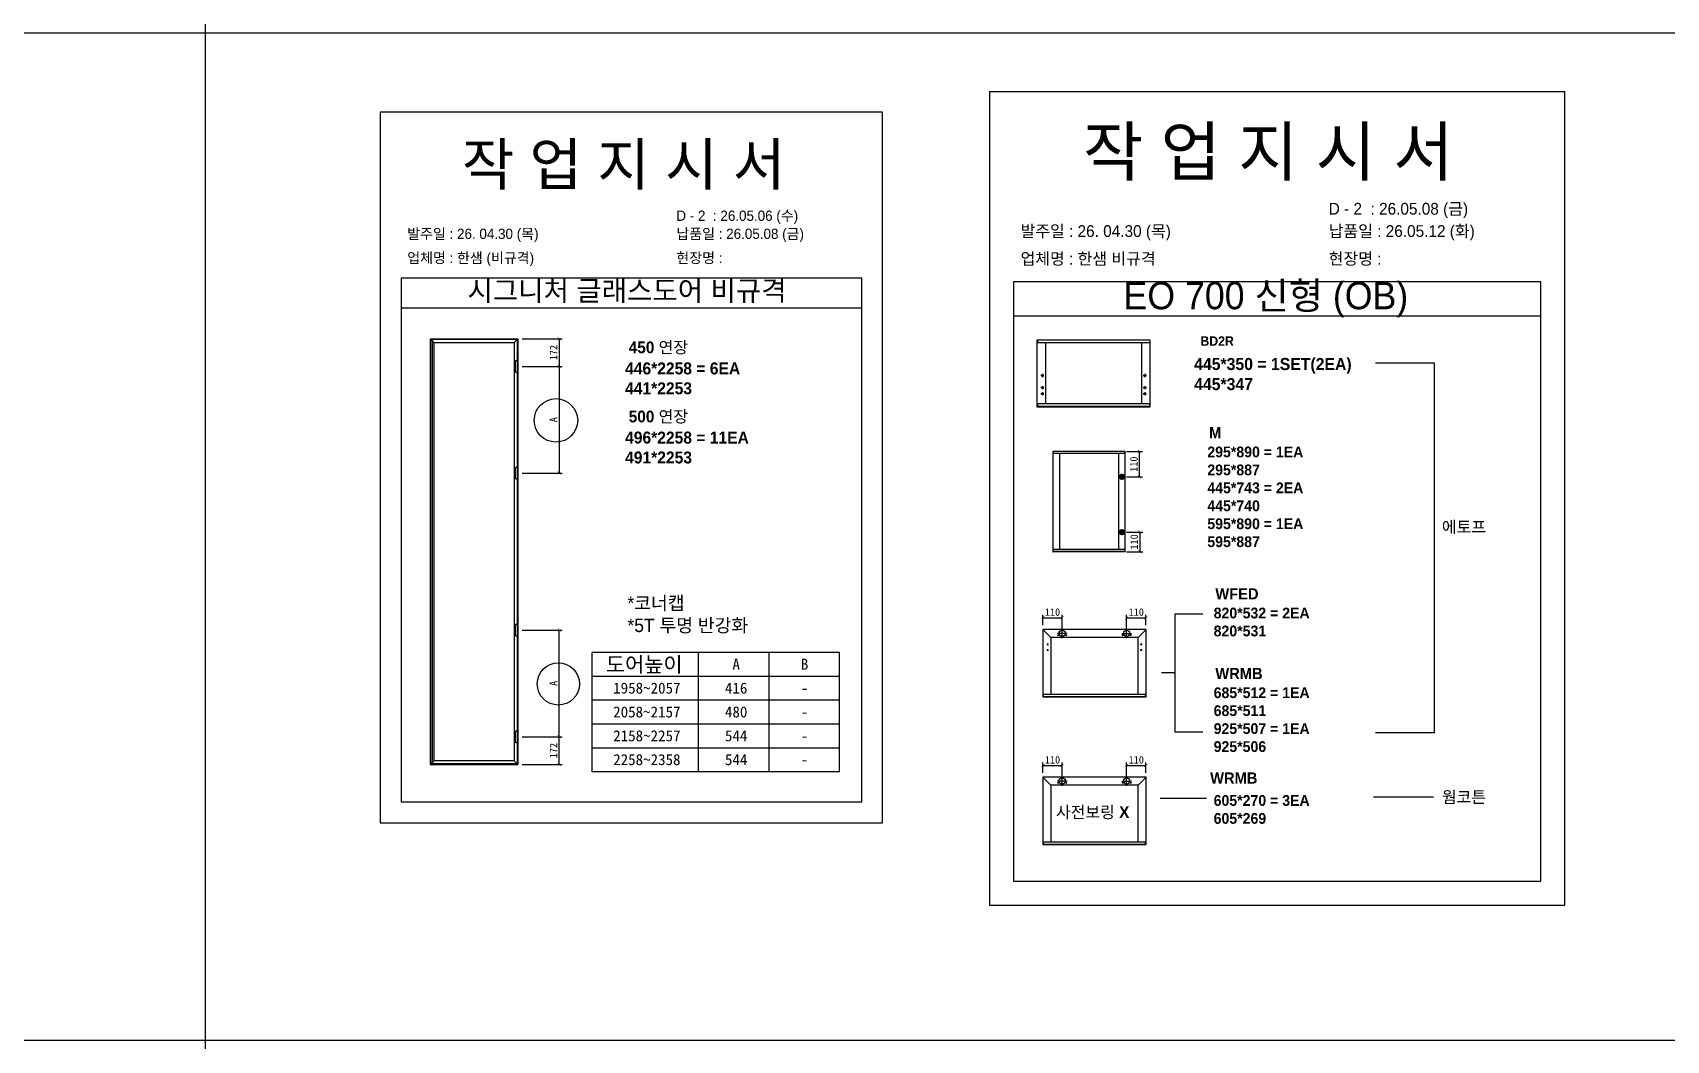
# Model space of a CAD drawing. Header units: millimetres. Extents: x -44117 to 256353, y -2095463 to 65325.
# Drawn here: x 109723 to 115185, y -913901 to -910532 of the extents above; entities that cross this region are included whole.
import ezdxf
from ezdxf.enums import TextEntityAlignment as Align

# ---------------------------------------------------------------- set-up
doc = ezdxf.new("R2010")
doc.units = ezdxf.units.MM
doc.header["$LTSCALE"] = 10
doc.layers.add('Layer1', color=7, linetype='Continuous', lineweight=70)
doc.styles.add('MtX_Gulim', font='')
doc.styles.get('MtX_Gulim').set_extended_font_data('Gulim', bold=True)
doc.dimstyles.new('ISO-25', dxfattribs={"dimtxt": 2.5, "dimasz": 2.5, "dimexe": 1, "dimexo": 1, "dimtad": 1, "dimtxsty": 'Standard', "dimblk": 'ARCHTICK', "dimcen": 2.5, "dimadec": 0, "dimazin": 0, "dimtfac": 1, "dimtmove": 0, "dimatfit": 3, "dimfxl": 0, "dimarcsym": 0})

# ---------------------------------------------------------------- blocks, each defined once
blk = doc.blocks.new('_ArchTick')
at = {"color": 0, "linetype": 'ByBlock', "const_width": 0.15}
blk.add_lwpolyline([(-0.5, -0.5), (0.5, 0.5)], dxfattribs=at)
blk = doc.blocks.new('*D6015')
at = {"color": 0, "lineweight": -2}
for p, q in [((111360.1, -911647.5), (111493.3, -911647.5)), ((111483.3, -911647.5), (111483.3, -912004.4)), ((111360.1, -912004.4), (111493.3, -912004.4))]:
    blk.add_line(p, q, dxfattribs=at)
at = {"layer": 'Defpoints', "color": 0}
for p in [(111345.1, -911647.5), (111345.1, -912004.4), (111483.3, -912004.4)]:
    blk.add_point(p, dxfattribs=at)
at = {"color": 0, "lineweight": -2, "xscale": 10, "yscale": 10, "zscale": 10}
for p, rotation in [((111483.3, -911647.5), 90), ((111483.3, -912004.4), 270)]:
    blk.add_blockref('_ArchTick', p, dxfattribs=dict(at, rotation=rotation))
at = {"color": 0, "insert": (111464.5, -911826), "char_height": 25, "attachment_point": 5, "rotation": 90}
blk.add_mtext('A', dxfattribs=at)
blk = doc.blocks.new('*D6016')
at = {"color": 0, "lineweight": -2}
for p, q in [((111360.1, -911555), (111493.3, -911555)), ((111483.3, -911555), (111483.3, -911647.5)), ((111360.1, -911647.5), (111493.3, -911647.5))]:
    blk.add_line(p, q, dxfattribs=at)
at = {"layer": 'Defpoints', "color": 0}
for p in [(111345.1, -911555), (111345.1, -911647.5), (111483.3, -911647.5)]:
    blk.add_point(p, dxfattribs=at)
at = {"color": 0, "lineweight": -2, "xscale": 10, "yscale": 10, "zscale": 10}
for p, rotation in [((111483.3, -911555), 90), ((111483.3, -911647.5), 270)]:
    blk.add_blockref('_ArchTick', p, dxfattribs=dict(at, rotation=rotation))
at = {"color": 0, "insert": (111464.5, -911601.3), "char_height": 25, "attachment_point": 5, "rotation": 90}
blk.add_mtext('172', dxfattribs=at)
blk = doc.blocks.new('*D6017')
at = {"color": 0, "lineweight": -2}
for p, q in [((111360.1, -912529.2), (111493.3, -912529.2)), ((111483.3, -912886), (111483.3, -912529.2)), ((111360.1, -912886), (111493.3, -912886))]:
    blk.add_line(p, q, dxfattribs=at)
at = {"layer": 'Defpoints', "color": 0}
for p in [(111345.1, -912529.2), (111483.3, -912529.2), (111345.1, -912886)]:
    blk.add_point(p, dxfattribs=at)
at = {"color": 0, "lineweight": -2, "xscale": 10, "yscale": 10, "zscale": 10}
for p, rotation in [((111483.3, -912529.2), 90), ((111483.3, -912886), 270)]:
    blk.add_blockref('_ArchTick', p, dxfattribs=dict(at, rotation=rotation))
at = {"color": 0, "insert": (111464.5, -912707.6), "char_height": 25, "attachment_point": 5, "rotation": 90}
blk.add_mtext('A', dxfattribs=at)
blk = doc.blocks.new('*D6018')
at = {"color": 0, "lineweight": -2}
for p, q in [((111360.1, -912886), (111493.3, -912886)), ((111483.3, -912978.5), (111483.3, -912886)), ((111360.1, -912978.5), (111493.3, -912978.5))]:
    blk.add_line(p, q, dxfattribs=at)
at = {"layer": 'Defpoints', "color": 0}
for p in [(111345.1, -912886), (111483.3, -912886), (111345.1, -912978.5)]:
    blk.add_point(p, dxfattribs=at)
at = {"color": 0, "lineweight": -2, "xscale": 10, "yscale": 10, "zscale": 10}
for p, rotation in [((111483.3, -912886), 90), ((111483.3, -912978.5), 270)]:
    blk.add_blockref('_ArchTick', p, dxfattribs=dict(at, rotation=rotation))
at = {"color": 0, "insert": (111464.5, -912932.3), "char_height": 25, "attachment_point": 5, "rotation": 90}
blk.add_mtext('172', dxfattribs=at)
blk = doc.blocks.new('*D6019')
at = {"color": 0, "lineweight": -2}
for p, q in [((113380.6, -911932), (113433.9, -911932)), ((113423.9, -912017.2), (113423.9, -911932)), ((113380.6, -912017.2), (113433.9, -912017.2))]:
    blk.add_line(p, q, dxfattribs=at)
at = {"layer": 'Defpoints', "color": 0}
for p in [(113365.6, -911932), (113423.9, -911932), (113365.6, -912017.2)]:
    blk.add_point(p, dxfattribs=at)
at = {"color": 0, "lineweight": -2, "xscale": 10, "yscale": 10, "zscale": 10}
for p, rotation in [((113423.9, -911932), 90), ((113423.9, -912017.2), 270)]:
    blk.add_blockref('_ArchTick', p, dxfattribs=dict(at, rotation=rotation))
at = {"color": 0, "insert": (113405.2, -911974.6), "char_height": 25, "attachment_point": 5, "rotation": 90}
blk.add_mtext('110', dxfattribs=at)
blk = doc.blocks.new('*D6020')
at = {"color": 0, "lineweight": -2}
for p, q in [((113380.6, -912201.8), (113434.9, -912201.8)), ((113424.9, -912201.8), (113424.9, -912267.3)), ((113380.6, -912267.3), (113434.9, -912267.3))]:
    blk.add_line(p, q, dxfattribs=at)
at = {"layer": 'Defpoints', "color": 0}
for p in [(113365.6, -912201.8), (113365.6, -912267.3), (113424.9, -912267.3)]:
    blk.add_point(p, dxfattribs=at)
at = {"color": 0, "lineweight": -2, "xscale": 10, "yscale": 10, "zscale": 10}
for p, rotation in [((113424.9, -912201.8), 90), ((113424.9, -912267.3), 270)]:
    blk.add_blockref('_ArchTick', p, dxfattribs=dict(at, rotation=rotation))
at = {"color": 0, "insert": (113406.1, -912234.6), "char_height": 25, "attachment_point": 5, "rotation": 90}
blk.add_mtext('110', dxfattribs=at)
blk = doc.blocks.new('*D6021')
at = {"color": 0, "lineweight": -2}
for p, q in [((113100.8, -912512.7), (113100.8, -912478.1)), ((113100.8, -912488.1), (113165.3, -912488.1)), ((113165.3, -912525.4), (113165.3, -912478.1))]:
    blk.add_line(p, q, dxfattribs=at)
at = {"layer": 'Defpoints', "color": 0}
for p in [(113100.8, -912527.7), (113165.3, -912488.1), (113165.3, -912540.4)]:
    blk.add_point(p, dxfattribs=at)
at = {"color": 0, "lineweight": -2, "xscale": 10, "yscale": 10, "zscale": 10, "rotation": 180}
blk.add_blockref('_ArchTick', (113100.8, -912488.1), dxfattribs=at)
at = {"color": 0, "lineweight": -2, "xscale": 10, "yscale": 10, "zscale": 10}
blk.add_blockref('_ArchTick', (113165.3, -912488.1), dxfattribs=at)
at = {"color": 0, "insert": (113133, -912469.3), "char_height": 25, "attachment_point": 5}
blk.add_mtext('110', dxfattribs=at)
blk = doc.blocks.new('*D6022')
at = {"color": 0, "lineweight": -2}
for p, q in [((113380.9, -912525.4), (113380.9, -912478.1)), ((113380.9, -912488.1), (113445.4, -912488.1)), ((113445.4, -912512.7), (113445.4, -912478.1))]:
    blk.add_line(p, q, dxfattribs=at)
at = {"layer": 'Defpoints', "color": 0}
for p in [(113445.4, -912488.1), (113445.4, -912527.7), (113380.9, -912540.4)]:
    blk.add_point(p, dxfattribs=at)
at = {"color": 0, "lineweight": -2, "xscale": 10, "yscale": 10, "zscale": 10, "rotation": 180}
blk.add_blockref('_ArchTick', (113380.9, -912488.1), dxfattribs=at)
at = {"color": 0, "lineweight": -2, "xscale": 10, "yscale": 10, "zscale": 10}
blk.add_blockref('_ArchTick', (113445.4, -912488.1), dxfattribs=at)
at = {"color": 0, "insert": (113413.1, -912469.3), "char_height": 25, "attachment_point": 5}
blk.add_mtext('110', dxfattribs=at)
blk = doc.blocks.new('*D6023')
at = {"color": 0, "lineweight": -2}
for p, q in [((113100.8, -913006.7), (113100.8, -912972.1)), ((113100.8, -912982.1), (113165.3, -912982.1)), ((113165.3, -913019.4), (113165.3, -912972.1))]:
    blk.add_line(p, q, dxfattribs=at)
at = {"layer": 'Defpoints', "color": 0}
for p in [(113165.3, -912982.1), (113100.8, -913021.7), (113165.3, -913034.4)]:
    blk.add_point(p, dxfattribs=at)
at = {"color": 0, "lineweight": -2, "xscale": 10, "yscale": 10, "zscale": 10, "rotation": 180}
blk.add_blockref('_ArchTick', (113100.8, -912982.1), dxfattribs=at)
at = {"color": 0, "lineweight": -2, "xscale": 10, "yscale": 10, "zscale": 10}
blk.add_blockref('_ArchTick', (113165.3, -912982.1), dxfattribs=at)
at = {"color": 0, "insert": (113133, -912963.3), "char_height": 25, "attachment_point": 5}
blk.add_mtext('110', dxfattribs=at)
blk = doc.blocks.new('*D6024')
at = {"color": 0, "lineweight": -2}
for p, q in [((113380.9, -913019.4), (113380.9, -912972.1)), ((113380.9, -912982.1), (113445.4, -912982.1)), ((113445.4, -913006.7), (113445.4, -912972.1))]:
    blk.add_line(p, q, dxfattribs=at)
at = {"layer": 'Defpoints', "color": 0}
for p in [(113445.4, -912982.1), (113380.9, -913034.4), (113445.4, -913021.7)]:
    blk.add_point(p, dxfattribs=at)
at = {"color": 0, "lineweight": -2, "xscale": 10, "yscale": 10, "zscale": 10, "rotation": 180}
blk.add_blockref('_ArchTick', (113380.9, -912982.1), dxfattribs=at)
at = {"color": 0, "lineweight": -2, "xscale": 10, "yscale": 10, "zscale": 10}
blk.add_blockref('_ArchTick', (113445.4, -912982.1), dxfattribs=at)
at = {"color": 0, "insert": (113413.1, -912963.3), "char_height": 25, "attachment_point": 5}
blk.add_mtext('110', dxfattribs=at)

msp = doc.modelspace()

# ---------------------------------------------------------------- linework, layer by layer
at = {"color": 1}
for p, q in [((104260.77588, -910531.74868), (196529.92274, -910531.74868)), ((104260.77588, -910531.74868), (196529.92274, -910531.74868)), ((104260.77588, -910531.74868), (196529.92274, -910531.74868)), ((104260.77588, -910531.74868), (196529.92274, -910531.74868)), ((104260.77588, -910531.74868), (196529.92274, -910531.74868)), ((104260.77588, -910531.74868), (196529.92274, -910531.74868)), ((104260.77588, -910531.74868), (196529.92274, -910531.74868)), ((104260.77588, -910531.74868), (196529.92274, -910531.74868)), ((104260.77588, -910531.74868), (196529.92274, -910531.74868)), ((104260.77588, -910531.74868), (196529.92274, -910531.74868)), ((106472.62401, -910531.74868), (198741.77087, -910531.74868)), ((106472.62401, -910531.74868), (198741.77087, -910531.74868)), ((106472.62401, -910531.74868), (198741.77087, -910531.74868)), ((106472.62401, -910531.74868), (198741.77087, -910531.74868)), ((106472.62401, -910531.74868), (198741.77087, -910531.74868)), ((106472.62401, -910531.74868), (198741.77087, -910531.74868)), ((106472.62401, -910531.74868), (198741.77087, -910531.74868)), ((106472.62401, -910531.74868), (198741.77087, -910531.74868)), ((106472.62401, -910531.74868), (198741.77087, -910531.74868)), ((106472.62401, -910531.74868), (198741.77087, -910531.74868)), ((104260.77588, -913901.17323), (196529.92274, -913901.17323)), ((104260.77588, -913901.17323), (196529.92274, -913901.17323)), ((104260.77588, -913901.17323), (196529.92274, -913901.17323)), ((104260.77588, -913901.17323), (196529.92274, -913901.17323)), ((104260.77588, -913901.17323), (196529.92274, -913901.17323)), ((104260.77588, -913901.17323), (196529.92274, -913901.17323)), ((104260.77588, -913901.17323), (196529.92274, -913901.17323)), ((104260.77588, -913901.17323), (196529.92274, -913901.17323)), ((104260.77588, -913901.17323), (196529.92274, -913901.17323)), ((104260.77588, -913901.17323), (196529.92274, -913901.17323)), ((106472.62401, -913901.17323), (198741.77087, -913901.17323)), ((106472.62401, -913901.17323), (198741.77087, -913901.17323)), ((106472.62401, -913901.17323), (198741.77087, -913901.17323)), ((106472.62401, -913901.17323), (198741.77087, -913901.17323)), ((106472.62401, -913901.17323), (198741.77087, -913901.17323)), ((106472.62401, -913901.17323), (198741.77087, -913901.17323)), ((106472.62401, -913901.17323), (198741.77087, -913901.17323)), ((106472.62401, -913901.17323), (198741.77087, -913901.17323)), ((106472.62401, -913901.17323), (198741.77087, -913901.17323)), ((106472.62401, -913901.17323), (198741.77087, -913901.17323))]:
    msp.add_line(p, q, dxfattribs=at)
for p, q in [((112495.03309, -911352.72363), (110955.03309, -911352.72363)), ((114765.77516, -911365.10663), (113002.85155, -911365.10663)), ((112495.03309, -911452.72363), (110955.03309, -911452.72363)), ((114765.77516, -911479.58219), (113002.85155, -911479.58219)), ((111052.55829, -911555.04693), (111052.55829, -912978.54332)), ((111052.55829, -911555.04693), (111345.12944, -911555.04693)), ((111052.55829, -911555.04693), (111065.02208, -911567.51073)), ((111052.55829, -911555.04693), (111058.46219, -911555.04693)), ((111058.46219, -911555.04693), (111058.46219, -912978.54332)), ((111332.66564, -911567.51073), (111345.12944, -911555.04693)), ((111345.12944, -911555.04693), (111345.12944, -912978.54332)), ((113080.87247, -911559.87465), (113080.87247, -911782.14547)), ((113459.81557, -911560.44784), (113080.87247, -911560.44784)), ((113459.81557, -911569.1094), (113080.87247, -911569.1094)), ((113459.49713, -911559.55621), (113081.19091, -911559.55621)), ((113082.46467, -911559.55621), (113082.46467, -911569.1094)), ((113109.53203, -911569.1094), (113109.53203, -911772.91073)), ((113431.156, -911772.91073), (113431.156, -911569.1094)), ((113458.22337, -911559.55621), (113458.22337, -911569.1094)), ((113459.81557, -911782.14547), (113459.81557, -911559.87465)), ((113104.27778, -911678.01573), (113093.76927, -911678.01573)), ((113099.02353, -911672.76148), (113099.02353, -911683.26998)), ((113436.41026, -911678.01573), (113446.91876, -911678.01573)), ((113441.66451, -911672.76148), (113441.66451, -911683.26998)), ((113104.27778, -911718.776), (113093.76927, -911718.776)), ((113104.27778, -911739.15613), (113093.76927, -911739.15613)), ((113099.02353, -911713.52174), (113099.02353, -911724.03025)), ((113099.02353, -911733.90188), (113099.02353, -911744.41038)), ((113436.41026, -911718.776), (113446.91876, -911718.776)), ((113436.41026, -911739.15613), (113446.91876, -911739.15613)), ((113441.66451, -911713.52174), (113441.66451, -911724.03025)), ((113441.66451, -911733.90188), (113441.66451, -911744.41038)), ((113459.81557, -911772.91073), (113080.87247, -911772.91073)), ((113459.81557, -911781.57228), (113080.87247, -911781.57228)), ((113081.19091, -911782.46391), (113459.49713, -911782.46391)), ((113082.46467, -911772.91073), (113082.46467, -911782.46391)), ((113458.22337, -911782.46391), (113458.22337, -911772.91073)), ((113134.54208, -911932.23725), (113134.54208, -912267.10209)), ((113375.97982, -911932.67089), (113134.54208, -911932.67089)), ((113375.97982, -911939.22364), (113134.54208, -911939.22364)), ((113375.73891, -911931.99634), (113134.78299, -911931.99634)), ((113155.98307, -911938.74182), (113155.98307, -912260.11571)), ((113354.29793, -912260.11571), (113354.29793, -911939.22364)), ((113374.77527, -911939.22364), (113374.77527, -911931.99634)), ((113375.97982, -912267.10209), (113375.97982, -911932.23725)), ((113375.97982, -912260.11571), (113134.54208, -912260.11571)), ((113375.97982, -912266.66846), (113134.54208, -912266.66846)), ((113375.73891, -912267.34301), (113134.78299, -912267.34301)), ((113135.74663, -912267.34301), (113135.74663, -912260.11571)), ((113374.77527, -912260.11571), (113374.77527, -912267.34301)), ((113100.49382, -912527.66315), (113100.49382, -912752.00348)), ((113126.83457, -912554.0039), (113100.5805, -912527.45387)), ((113445.37965, -912527.36719), (113100.78978, -912527.36719)), ((113165.30983, -912556.533), (113165.30983, -912524.24616)), ((113380.85961, -912556.533), (113380.85961, -912524.24616)), ((113419.33486, -912554.0039), (113445.58893, -912527.45387)), ((113445.67561, -912752.00348), (113445.67561, -912527.66315)), ((113113.81218, -912577.08905), (113119.73145, -912577.08905)), ((113116.77181, -912574.12942), (113116.77181, -912580.04869)), ((113126.83457, -912554.0039), (113126.83457, -912744.01246)), ((113419.33486, -912554.0039), (113126.83457, -912554.0039)), ((113181.45325, -912540.38958), (113149.16641, -912540.38958)), ((113154.35918, -912546.30885), (113149.62376, -912546.30885)), ((113151.99147, -912543.94114), (113151.99147, -912548.67656)), ((113180.99589, -912546.30885), (113176.26048, -912546.30885)), ((113178.62818, -912543.94114), (113178.62818, -912548.67656)), ((113364.71619, -912540.38958), (113397.00303, -912540.38958)), ((113369.90897, -912546.30885), (113365.17355, -912546.30885)), ((113367.54126, -912543.94114), (113367.54126, -912548.67656)), ((113396.54568, -912546.30885), (113391.81026, -912546.30885)), ((113394.17797, -912543.94114), (113394.17797, -912548.67656)), ((113419.33486, -912743.42054), (113419.33486, -912554.0039)), ((113432.35726, -912577.08905), (113426.43799, -912577.08905)), ((113429.39763, -912574.12942), (113429.39763, -912580.04869)), ((111594.30879, -913003.53553), (111594.30879, -912604.76036)), ((112421.12142, -912604.76036), (111594.30879, -912604.76036)), ((111949.45325, -913003.53553), (111949.45325, -912604.76036)), ((112185.28733, -913003.53553), (112185.28733, -912604.76036)), ((112421.12142, -913003.53553), (112421.12142, -912604.76036)), ((113113.81218, -912596.03072), (113119.73145, -912596.03072)), ((113116.77181, -912593.07108), (113116.77181, -912598.99035)), ((113432.35726, -912596.03072), (113426.43799, -912596.03072)), ((113429.39763, -912593.07108), (113429.39763, -912598.99035)), ((112421.12142, -912684.51539), (111594.30879, -912684.51539)), ((113542.04095, -912672.42495), (113497.62537, -912672.42495)), ((113100.49382, -912743.42054), (113445.67561, -912743.42054)), ((113101.97363, -912743.42054), (113101.97363, -912752.29944)), ((113444.1958, -912752.29944), (113444.1958, -912743.42054)), ((112421.12142, -912764.27043), (111594.30879, -912764.27043)), ((113100.49382, -912751.47074), (113445.37965, -912751.47074)), ((113100.78978, -912752.29944), (113445.37965, -912752.29944)), ((112421.12142, -912844.02546), (111594.30879, -912844.02546)), ((112421.12142, -912923.7805), (111594.30879, -912923.7805)), ((111065.02208, -912966.07953), (111052.55829, -912978.54332)), ((111052.55829, -912978.54332), (111345.12944, -912978.54332)), ((111332.66564, -912966.07953), (111345.12944, -912978.54332)), ((112421.12142, -913003.53553), (111594.30879, -913003.53553)), ((113165.30983, -913050.54058), (113165.30983, -913018.25374)), ((113380.85961, -913050.54058), (113380.85961, -913018.25374)), ((113100.49382, -913021.67073), (113100.49382, -913246.01106)), ((113126.83457, -913048.01148), (113100.5805, -913021.46145)), ((113445.37965, -913021.37476), (113100.78978, -913021.37476)), ((113126.83457, -913048.01148), (113126.83457, -913238.02004)), ((113419.33486, -913048.01148), (113126.83457, -913048.01148)), ((113181.45325, -913034.39716), (113149.16641, -913034.39716)), ((113154.35918, -913040.31643), (113149.62376, -913040.31643)), ((113151.99147, -913037.94872), (113151.99147, -913042.68414)), ((113180.99589, -913040.31643), (113176.26048, -913040.31643)), ((113178.62818, -913037.94872), (113178.62818, -913042.68414)), ((113364.71619, -913034.39716), (113397.00303, -913034.39716)), ((113369.90897, -913040.31643), (113365.17355, -913040.31643)), ((113367.54126, -913037.94872), (113367.54126, -913042.68414)), ((113396.54568, -913040.31643), (113391.81026, -913040.31643)), ((113394.17797, -913037.94872), (113394.17797, -913042.68414)), ((113419.33486, -913048.01148), (113445.58893, -913021.46145)), ((113419.33486, -913237.42811), (113419.33486, -913048.01148)), ((113445.67561, -913246.01106), (113445.67561, -913021.67073)), ((113647.46844, -913092.59164), (113492.97231, -913092.59164)), ((114206.06697, -913086.80122), (114406.99456, -913086.80122)), ((113100.49382, -913237.42811), (113445.67561, -913237.42811)), ((113101.97363, -913237.42811), (113101.97363, -913246.30702)), ((113444.1958, -913246.30702), (113444.1958, -913237.42811)), ((113100.49382, -913245.47832), (113445.37965, -913245.47832)), ((113100.78978, -913246.30702), (113445.37965, -913246.30702))]:
    msp.add_line(p, q)
at = {"linetype": 'Continuous'}
for p, q in [((111065.02208, -912966.07953), (111065.02208, -911567.51073)), ((111065.02208, -911567.51073), (111332.66564, -911567.51073)), ((111332.66564, -911567.51073), (111332.66564, -912966.07953)), ((111332.66564, -912966.07953), (111065.02208, -912966.07953))]:
    msp.add_line(p, q, dxfattribs=at)
at = {"color": 1}
for p in [(110300.49669, 21924.9366), (110300.49669, 14161.07811), (110300.49669, 18584.38997), (110300.49669, 10820.53148), (110300.49669, 18627.87121), (110300.49669, 10864.01272), (110300.49669, 15287.32457), (110300.49669, 7523.46608), (110300.49669, 3746.75115), (110300.49669, 21924.9366), (110300.49669, 14161.07811), (110300.49669, 18584.38997), (110300.49669, 10820.53148), (110300.49669, 18627.87121), (110300.49669, 10864.01272), (110300.49669, 15287.32457), (110300.49669, 7523.46608), (110300.49669, 3746.75115), (110300.49669, 21924.9366), (110300.49669, 14161.07811), (110300.49669, 18584.38997), (110300.49669, 10820.53148), (110300.49669, 18627.87121), (110300.49669, 10864.01272), (110300.49669, 15287.32457), (110300.49669, 7523.46608), (110300.49669, 3746.75115), (110300.49669, 21924.9366), (110300.49669, 14161.07811), (110300.49669, 18584.38997), (110300.49669, 10820.53148), (110300.49669, 18627.87121), (110300.49669, 10864.01272), (110300.49669, 15287.32457), (110300.49669, 7523.46608), (110300.49669, 3746.75115), (110300.49669, 21924.9366), (110300.49669, 14161.07811), (110300.49669, 18584.38997), (110300.49669, 10820.53148), (110300.49669, 18627.87121), (110300.49669, 10864.01272), (110300.49669, 15287.32457), (110300.49669, 7523.46608), (110300.49669, 3746.75115), (110300.49669, 21924.9366), (110300.49669, 14161.07811), (110300.49669, 18584.38997), (110300.49669, 10820.53148), (110300.49669, 18627.87121), (110300.49669, 10864.01272), (110300.49669, 15287.32457), (110300.49669, 7523.46608), (110300.49669, 3746.75115), (110300.49669, 21924.9366), (110300.49669, 14161.07811), (110300.49669, 18584.38997), (110300.49669, 10820.53148), (110300.49669, 18627.87121), (110300.49669, 10864.01272), (110300.49669, 15287.32457), (110300.49669, 7523.46608), (110300.49669, 3746.75115), (110300.49669, 21924.9366), (110300.49669, 14161.07811), (110300.49669, 18584.38997), (110300.49669, 10820.53148), (110300.49669, 18627.87121), (110300.49669, 10864.01272), (110300.49669, 15287.32457), (110300.49669, 7523.46608), (110300.49669, 3746.75115), (110300.49669, 21924.9366), (110300.49669, 14161.07811), (110300.49669, 18584.38997), (110300.49669, 10820.53148), (110300.49669, 18627.87121), (110300.49669, 10864.01272), (110300.49669, 15287.32457), (110300.49669, 7523.46608), (110300.49669, 3746.75115), (110300.49669, 21924.9366), (110300.49669, 14161.07811), (110300.49669, 18584.38997), (110300.49669, 10820.53148), (110300.49669, 18627.87121), (110300.49669, 10864.01272), (110300.49669, 15287.32457), (110300.49669, 7523.46608), (110300.49669, 3746.75115), (110300.49669, 12702.87182), (110300.49669, 4939.01333), (110300.49669, 9362.32519), (110300.49669, 1598.4667), (110300.49669, 9405.80642), (110300.49669, 1641.94794), (110300.49669, 6065.25979), (110300.49669, -1698.5987), (110300.49669, -5475.31363), (110300.49669, 12702.87182), (110300.49669, 4939.01333), (110300.49669, 9362.32519), (110300.49669, 1598.4667), (110300.49669, 9405.80642), (110300.49669, 1641.94794), (110300.49669, 6065.25979), (110300.49669, -1698.5987), (110300.49669, -5475.31363), (110300.49669, 12702.87182), (110300.49669, 4939.01333), (110300.49669, 9362.32519), (110300.49669, 1598.4667), (110300.49669, 9405.80642), (110300.49669, 1641.94794), (110300.49669, 6065.25979), (110300.49669, -1698.5987), (110300.49669, -5475.31363), (110300.49669, 12702.87182), (110300.49669, 4939.01333), (110300.49669, 9362.32519), (110300.49669, 1598.4667), (110300.49669, 9405.80642), (110300.49669, 1641.94794), (110300.49669, 6065.25979), (110300.49669, -1698.5987), (110300.49669, -5475.31363), (110300.49669, 12702.87182), (110300.49669, 4939.01333), (110300.49669, 9362.32519), (110300.49669, 1598.4667), (110300.49669, 9405.80642), (110300.49669, 1641.94794), (110300.49669, 6065.25979), (110300.49669, -1698.5987), (110300.49669, -5475.31363)]:
    msp.add_xline(p, (0, 1), dxfattribs=at)
for points in [[(112922.71866, -913449.51227), (114845.90805, -913449.51227), (114845.90805, -910729.57299), (112922.71866, -910729.57299)], [(110885.03309, -913173.55391), (112565.03309, -913173.55391), (112565.03309, -910797.55391), (110885.03309, -910797.55391)], [(111054.52626, -911557.0149), (111343.16147, -911557.0149), (111343.16147, -912976.57536), (111054.52626, -912976.57536)]]:
    msp.add_lwpolyline(points, close=True)
for points in [[(110955.03309, -911352.72363), (110955.03309, -913103.55391), (112495.03309, -913103.55391), (112495.03309, -911352.72363)], [(113002.85155, -911365.10663), (113002.85155, -913369.37938), (114765.77516, -913369.37938), (114765.77516, -911365.10663)], [(114212.41205, -911635.89252), (114409.10959, -911635.89252), (114409.10959, -912873.18347), (114212.41205, -912873.18347)], [(113635.10214, -912475.72742), (113542.04095, -912475.72742), (113542.04095, -912869.12248), (113635.10214, -912869.12248)]]:
    msp.add_lwpolyline(points)
at = {"linetype": 'Continuous'}
for points in [[(111340.52702, -911666.87154), (111340.52702, -911666.87154, 0.4142135624), (111345.12944, -911662.26912), (111345.12944, -911632.81368, 0.4142135624), (111340.52702, -911628.21126), (111340.52702, -911628.21126, 0.4142135624), (111335.92461, -911632.81368), (111335.92461, -911662.26912, 0.4142135624)], [(111340.52702, -912023.72962), (111340.52702, -912023.72962, 0.4142135624), (111345.12944, -912019.12721), (111345.12944, -911989.67176, 0.4142135624), (111340.52702, -911985.06934), (111340.52702, -911985.06934, 0.4142135624), (111335.92461, -911989.67176), (111335.92461, -912019.12721, 0.4142135624)], [(111340.52702, -912548.52092), (111340.52702, -912548.52092, 0.4142135624), (111345.12944, -912543.9185), (111345.12944, -912514.46305, 0.4142135624), (111340.52702, -912509.86064), (111340.52702, -912509.86064, 0.4142135624), (111335.92461, -912514.46305), (111335.92461, -912543.9185, 0.4142135624)], [(111340.52702, -912905.379), (111340.52702, -912905.379, 0.4142135624), (111345.12944, -912900.77658), (111345.12944, -912871.32113, 0.4142135624), (111340.52702, -912866.71872), (111340.52702, -912866.71872, 0.4142135624), (111335.92461, -912871.32113), (111335.92461, -912900.77658, 0.4142135624)]]:
    msp.add_lwpolyline(points, format="xyb", close=True, dxfattribs=at)
for centre, radius in [((113099.02353, -911678.01573), 3.1844), ((113441.66451, -911678.01573), 3.1844), ((113099.02353, -911718.776), 3.1844), ((113099.02353, -911739.15613), 3.1844), ((113441.66451, -911718.776), 3.1844), ((113441.66451, -911739.15613), 3.1844), ((113116.77181, -912577.08905), 0.88789), ((113151.99147, -912546.30885), 0.94708), ((113165.30983, -912540.38958), 10.35872), ((113178.62818, -912546.30885), 0.94708), ((113367.54126, -912546.30885), 0.94708), ((113380.85961, -912540.38958), 10.35872), ((113394.17797, -912546.30885), 0.94708), ((113429.39763, -912577.08905), 0.88789), ((113116.77181, -912596.03072), 0.88789), ((113429.39763, -912596.03072), 0.88789), ((113151.99147, -913040.31643), 0.94708), ((113165.30983, -913034.39716), 10.35872), ((113178.62818, -913040.31643), 0.94708), ((113367.54126, -913040.31643), 0.94708), ((113380.85961, -913034.39716), 10.35872), ((113394.17797, -913040.31643), 0.94708)]:
    msp.add_circle(centre, radius)
at = {"color": 1}
for centre, radius in [((111472.77587, -911828.11601), 72.59818), ((111480.84234, -912709.37726), 70.58157)]:
    msp.add_circle(centre, radius, dxfattribs=at)
for centre, radius, start, end in [((113081.19091, -911559.87465), 0.31844, 90, 180), ((113459.49713, -911559.87465), 0.31844, 0, 90), ((113081.19091, -911782.14547), 0.31844, 180, 270), ((113459.49713, -911782.14547), 0.31844, 270, 0), ((113375.73891, -911932.23725), 0.24091, 0, 90), ((113134.78299, -912267.1021), 0.24091, 180, 270), ((113375.73891, -912267.1021), 0.24091, 270, 0), ((113100.78978, -912527.66315), 0.29596, 90, 180), ((113445.37965, -912527.66315), 0.29596, 0, 90), ((113100.78978, -912752.00348), 0.29596, 180, 270), ((113445.37965, -912752.00348), 0.29596, 270, 0), ((113100.78978, -913021.67073), 0.29596, 90, 180), ((113445.37965, -913021.67073), 0.29596, 0, 90), ((113100.78978, -913246.01106), 0.29596, 180, 270), ((113445.37965, -913246.01106), 0.29596, 270, 0)]:
    msp.add_arc(centre, radius, start, end)
at = {"layer": 'Layer1'}
for p, q in [((113365.56034, -912008.27301), (113365.56034, -912026.03103)), ((113365.56034, -912210.71138), (113365.56034, -912192.95336))]:
    msp.add_line(p, q, dxfattribs=at)
for points in [[(113374.43935, -912017.15202), (113356.68133, -912017.15202)], [(113374.43935, -912201.83237), (113356.68133, -912201.83237)]]:
    msp.add_lwpolyline(points, close=True, dxfattribs=at)
for centre in [(113365.56034, -912017.15202), (113365.56034, -912201.83237)]:
    msp.add_circle(centre, 5.91934, dxfattribs=at)

# ---------------------------------------------------------------- texts
at = {"linetype": 'Continuous', "style": 'MtX_Gulim'}
for s, height, p in [('450 연장', 39.271262, (111715.979, -911603.60314)), ('BD2R', 31.421769, (113627.44237, -911578.54938)), ('500 연장', 39.271262, (111715.979, -911834.85777)), ('M', 37.49849, (113656.38369, -911888.34719)), ('에토프', 39.271262, (114434.84377, -912204.34157)), ('WFED', 37.498494, (113677.49157, -912426.96448)), ('도어높이', 51.111877, (111639.50315, -912669.93545)), ('WRMB', 37.498494, (113677.49157, -912693.45792)), ('WRMB', 37.498494, (113660.07628, -913042.85033)), ('웜코튼', 39.271262, (114434.84377, -913107.45821)), ('사전보링 X', 39.271262, (113144.38938, -913157.93575))]:
    msp.add_text(s, height=height, dxfattribs=at).set_placement(p)
for s, height, p in [('A', 36.77626, (112075.28184, -912661.96269)), ('B', 36.77626, (112303.91878, -912661.96269)), ('1958~2057', 36.776263, (111776.61499, -912741.71772)), ('416', 36.776263, (112075.28184, -912741.71772)), ('-', 36.77626, (112303.91878, -912741.71772)), ('2058~2157', 36.776263, (111776.61499, -912821.47276)), ('480', 36.776263, (112075.28184, -912821.47276)), ('-', 36.77626, (112303.91878, -912821.47276)), ('2158~2257', 36.776263, (111776.61499, -912901.22779)), ('544', 36.776263, (112075.28184, -912901.22779)), ('-', 36.77626, (112303.91878, -912901.22779)), ('2258~2358', 36.776263, (111776.61499, -912980.98282)), ('544', 36.776263, (112075.28184, -912980.98282)), ('-', 36.77626, (112303.91878, -912980.98282))]:
    msp.add_text(s, height=height).set_placement(p, align=Align.CENTER)
at = {"attachment_point": 1}
for s, width, gutter_width, heights, insert, char_height in [('{\\fGulim|b0|i0|c129|p50;작 업 지 시 서}', 3786.0728481, 14.30944, [-178.40505], (113235.01555, -910848.81361), 160.2657825), ('{\\fGulim|b0|i0|c129|p50;작 업 지 시 서}', 3307.3198183, 12.5, [-155.84554], (111157.8397, -910901.71642), 140), ('{\\fGulim|b0|i0|c129|p50;\\C1;D - 2  : 26.05.06 (수)}', 3307.3198183, 12.5, [35.09023], (111875.3832, -911126.67741), 34.3), ('\\pt11;{\\fGulim|b0|i0|c129|p50;발주일 : 26. 04.30 (목)}', 3307.3198183, 12.5, [34.50412], (110975.40522, -911187.14304), 34.3), ('{\\fGulim|b0|i0|c129|p50;납품일 : 26.05.08 (금)}', 3307.3198183, 12.5, [35.09023], (111875.3832, -911187.14304), 34.3), ('\\pt11;{\\fGulim|b0|i0|c129|p50;발주일 : 26. 04.30 (목)}', 3786.0728481, 14.30944, [39.49878], (113026.17266, -911175.55733), 39.2651167), ('{\\fGulim|b0|i0|c129|p50;납품일 : 26.05.12 (화)}', 3786.0728481, 14.30944, [40.16974], (114056.42749, -911175.55733), 39.2651167), ('{\\fGulim|b0|i0|c129|p50;업체명 : 한샘 (비규격)}', 3307.3198183, 12.5, [36.11279], (110975.40522, -911267.79921), 34.3), ('{\\fGulim|b0|i0|c129|p50;현장명 : }', 3307.3198183, 12.5, [-38.2735], (111875.3832, -911267.79921), 34.3), ('{\\fGulim|b0|i0|c129|p50;업체명 : 한샘 비규격}', 3786.0728481, 14.30944, [41.34032], (113026.17266, -911267.88894), 39.2651167), ('{\\fGulim|b0|i0|c129|p50;현장명 :}', 3786.0728481, 14.30944, [45.21037], (114056.42749, -911267.88894), 39.2651167), ('{\\fGulim|b0|i0|c129|p50;시그니처 글래스도어 비규격}', 1597.0710432, 6.03612, [-75.34624], (111176.75516, -911360.50584), 67.6045736), ('{\\fGulim|b0|i0|c129|p50;EO 700 신형 (OB)}', 2155.3243433, 8.14604, [-114.80382], (113370.39921, -911365.3944), 91.2356303), ('{\\f굴림|b1|i0|c129|p50;446*2258 = 6EA\\P\\C1;441*2253}', 12072.7918459, 155.2668, [-107.68333], (111703.90653, -911634.44002), 39.9257485), ('{\\f굴림|b1|i0|c129|p50;445*350 = 1SET(2EA)\\P\\C1;445*347}', 12198.822037, 156.88766, [-113.28997], (113606.6192, -911619.50785), 40.342541), ('{\\f굴림|b1|i0|c129|p50;496*2258 = 11EA\\P\\C1;491*2253}', 12072.7918459, 155.2668, [-107.68333], (111703.90653, -911865.69465), 39.9257485), ('{\\f굴림|b1|i0|c129|p50;295*890 = 1EA\\P\\C1;295*887\\P\\C256;445*743 = 2EA\\P\\C1;445*740\\P\\C256;595*890 = 1EA\\P\\C1;595*887}', 10891.9816234, 140.08053, [-337.57503], (113650.71702, -911915.69878), 36.0207087), ('{\\fGulim|b0|i0|c129|p50;*코너캡\\P*5T 투명 반강화}', 1055.7982644, 3.99038, [-126.38025], (111711.6383, -912416.77706), 44.6923083), ('{\\f굴림|b1|i0|c129|p50;820*532 = 2EA\\P\\C1;820*531}', 10891.9816234, 140.08053, [-97.10345], (113671.8249, -912454.31607), 36.0207087), ('{\\f굴림|b1|i0|c129|p50;685*512 = 1EA\\P\\C1;685*511\\P\\C256;925*507 = 1EA\\P\\C1;925*506\\P\\P\\P\\C256;605*270 = 3EA\\P\\C1;605*269}', 10891.9816234, 140.08053, [-457.54876], (113671.8249, -912720.8095), 36.0207087)]:
    msp.add_mtext_dynamic_manual_height_columns(s, width=width, gutter_width=gutter_width, heights=heights, dxfattribs=dict(at, insert=insert, char_height=char_height))
at = {"color": 1, "insert": (114056.42749, -911100.88204), "char_height": 39.2651167, "attachment_point": 1}
msp.add_mtext_dynamic_manual_height_columns('{\\fGulim|b0|i0|c129|p50;D - 2  : 26.05.08 (금)}', width=3786.0728481, gutter_width=14.30944, heights=[40.16974], dxfattribs=at)

# ---------------------------------------------------------------- dimensions: what is measured, and where the dimension line sits
for base, p1, p2, text, override, picture, middle in [((111483.26812, -911647.5414), (111345.12944, -911555.04693), (111345.12944, -911647.5414), '172', {"dimscale": 10, "dimasz": 1, "dimexo": 1.5}, '*D6016', (111464.51812, -911601.29417)), ((111483.26812, -912004.39948), (111345.12944, -911647.5414), (111345.12944, -912004.39948), 'A', {"dimscale": 10, "dimasz": 1, "dimexo": 1.5, "dimtxsty": 'Standard'}, '*D6015', (111464.51812, -911825.97044)), ((113423.9497, -911931.99634), (113365.56034, -912017.15202), (113365.56034, -911931.99634), '110', {"dimscale": 10, "dimasz": 1, "dimexo": 1.5, "dimtxsty": 'Standard'}, '*D6019', (113405.1997, -911974.57418)), ((113424.88359, -912267.34301), (113365.56034, -912201.83237), (113365.56034, -912267.34301), '110', {"dimscale": 10, "dimasz": 1, "dimexo": 1.5, "dimtxsty": 'Standard'}, '*D6020', (113406.13359, -912234.58769)), ((111483.26812, -912529.19078), (111345.12944, -912886.04886), (111345.12944, -912529.19078), 'A', {"dimscale": 10, "dimasz": 1, "dimexo": 1.5, "dimtxsty": 'Standard'}, '*D6017', (111464.51812, -912707.61982)), ((111483.26812, -912886.04886), (111345.12944, -912978.54332), (111345.12944, -912886.04886), '172', {"dimscale": 10, "dimasz": 1, "dimexo": 1.5}, '*D6018', (111464.51812, -912932.29609))]:
    dim = msp.add_linear_dim(base=base, p1=p1, p2=p2, angle=90, text=text, dimstyle='ISO-25', override=override)
    dim.commit()
    dim.dimension.update_dxf_attribs({"geometry": picture, "text_midpoint": middle})
for base, p1, p2, picture, middle in [((113165.30983, -912488.08275), (113100.78978, -912527.66315), (113165.30983, -912540.38958), '*D6021', (113133.0498, -912469.33275)), ((113445.37965, -912488.08275), (113380.85961, -912540.38958), (113445.37965, -912527.66315), '*D6022', (113413.11963, -912469.33275)), ((113165.30983, -912982.09033), (113100.78978, -913021.67073), (113165.30983, -913034.39716), '*D6023', (113133.0498, -912963.34033)), ((113445.37965, -912982.09033), (113380.85961, -913034.39716), (113445.37965, -913021.67073), '*D6024', (113413.11963, -912963.34033))]:
    dim = msp.add_linear_dim(base=base, p1=p1, p2=p2, text='110', dimstyle='ISO-25', override={"dimscale": 10, "dimasz": 1, "dimexo": 1.5, "dimtxsty": 'Standard'})
    dim.commit()
    dim.dimension.update_dxf_attribs({"geometry": picture, "text_midpoint": middle})

doc.saveas('drawing.dxf')
